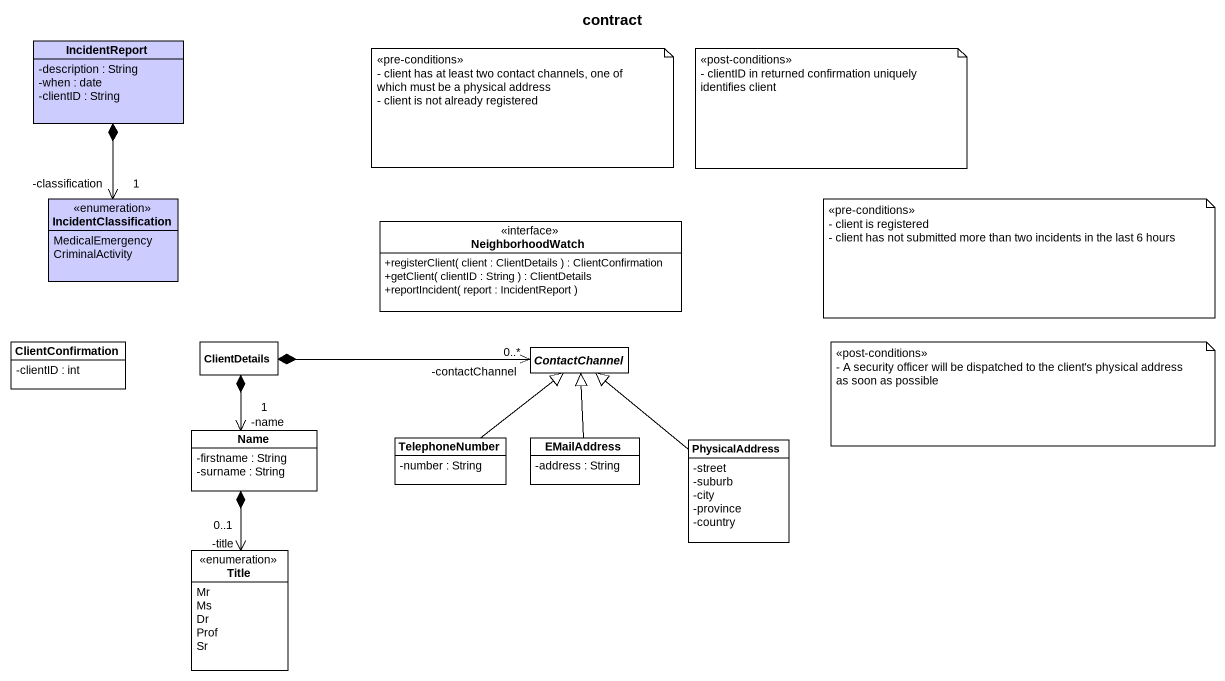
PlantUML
@startuml
title contract
hide circle
hide empty members
skinparam classAttributeIconSize 0
class IncidentReport #CCCCFF {
  -description : String
  -when : date
  -clientID : String
}
enum IncidentClassification #CCCCFF {
  MedicalEmergency
  CriminalActivity
}
interface NeighborhoodWatch {
  +registerClient( client : ClientDetails ) : ClientConfirmation
  +getClient( clientID : String ) : ClientDetails
  +reportIncident( report : IncidentReport )
}
class ClientConfirmation {
  -clientID : int
}
class ClientDetails
abstract class ContactChannel
class Name {
  -firstname : String
  -surname : String
}
class TelephoneNumber {
  -number : String
}
class EMailAddress {
  -address : String
}
class PhysicalAddress {
  -street
  -suburb
  -city
  -province
  -country
}
enum "Title" as Title_ {
  Mr
  Ms
  Dr
  Prof
  Sr
}
IncidentReport *--> "-classification\n1" IncidentClassification
ClientDetails *-right-> "-contactChannel\n0..*" ContactChannel
ClientDetails *--> "-name\n1" Name
Name *--> "-title\n0..1" Title_
TelephoneNumber -up-|> ContactChannel
EMailAddress -up-|> ContactChannel
PhysicalAddress -up-|> ContactChannel
note as N1
  <<pre-conditions>>
  - client has at least two contact channels, one of which must be a physical address
  - client is not already registered
end note
note as N2
  <<post-conditions>>
  - clientID in returned confirmation uniquely identifies client
end note
note as N3
  <<pre-conditions>>
  - client is registered
  - client has not submitted more than two incidents in the last 6 hours
end note
note as N4
  <<post-conditions>>
  - A security officer will be dispatched to the client's physical address as soon as possible
end note
@enduml
